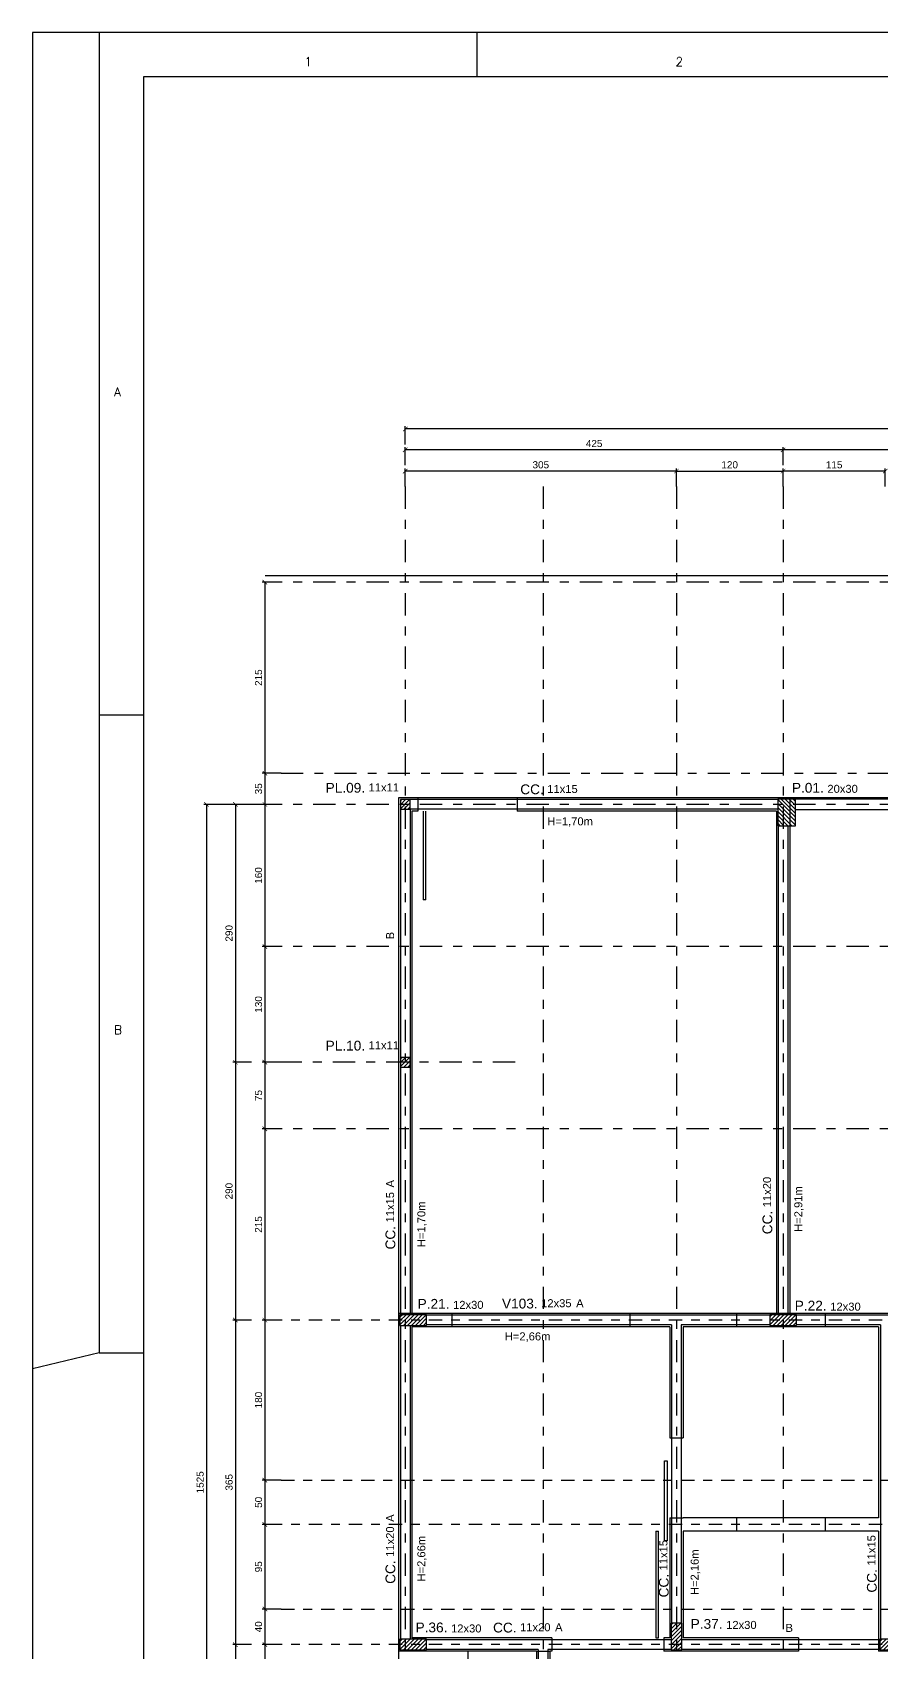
# Model space of a CAD drawing. Header units: millimetres. Extents: x 3659 to 4048, y 1324 to 1399.
# Drawn here: x 3740.46 to 3750.01, y 1372.43 to 1390.65 of the extents above; entities that cross this region are included whole.
import ezdxf
from ezdxf.enums import TextEntityAlignment as Align

# ---------------------------------------------------------------- set-up
doc = ezdxf.new("R2010")
doc.units = ezdxf.units.MM
doc.linetypes.add('CENTER', pattern=[2, 1.25, -0.25, 0.25, -0.25])
doc.linetypes.add('DASHDOT', pattern=[1, 0.5, -0.25, 0, -0.25])
for name, color, linetype in [('eixo', 1, 'CENTER'), ('Forma', 2, 'Continuous'), ('Hachura', 1, 'Continuous'), ('MATRIZ', 8, 'Continuous'), ('Moldura', 2, 'Continuous'), ('PILAR', 5, 'Continuous'), ('Textos', 7, 'Continuous')]:
    doc.layers.add(name, color=color, linetype=linetype)
doc.styles.add('maloca 1', font='romans.shx')
doc.styles.add('ROMANS', font='arial.ttf')
doc.dimstyles.new('ESC-50JR', dxfattribs={"dimtxt": 0.1, "dimasz": 0.05, "dimexe": 0.03, "dimexo": 0, "dimgap": 0.03, "dimtad": 1, "dimlfac": 100, "dimdsep": 46, "dimtxsty": 'ROMANS', "dimblk1": 'DOTSMALL', "dimblk2": 'DOTSMALL', "dimsah": 1, "dimcen": 0.09, "dimclrd": 1, "dimclre": 1, "dimclrt": 2, "dimadec": 0, "dimazin": 0, "dimtfac": 1, "dimtdec": 4, "dimtmove": 0, "dimatfit": 3, "dimldrblk": 'DOTSMALL', "dimfxl": 0, "dimtolj": 1, "dimtzin": 0, "dimarcsym": 0})

# ---------------------------------------------------------------- blocks, each defined once
blk = doc.blocks.new('_ArchTick')
at = {"color": 0, "linetype": 'ByBlock', "const_width": 0.15}
blk.add_lwpolyline([(-0.5, -0.5), (0.5, 0.5)], dxfattribs=at)
blk = doc.blocks.new('*D137')
at = {"color": 1, "lineweight": -2, "transparency": 16777216}
for p, q in [((3744.653, 1385.541), (3744.653, 1385.744)), ((3747.703, 1385.714), (3744.653, 1385.714)), ((3747.703, 1385.541), (3747.703, 1385.744))]:
    blk.add_line(p, q, dxfattribs=at)
at = {"layer": 'DEFPOINTS', "color": 0, "transparency": 16777216}
for p in [(3744.653, 1385.714), (3744.653, 1385.541), (3747.703, 1385.541)]:
    blk.add_point(p, dxfattribs=at)
at = {"color": 1, "lineweight": -2, "transparency": 16777216, "xscale": 0.05, "yscale": 0.05, "zscale": 0.05, "rotation": 180}
blk.add_blockref('_ArchTick', (3744.653, 1385.714), dxfattribs=at)
at = {"color": 1, "lineweight": -2, "transparency": 16777216, "xscale": 0.05, "yscale": 0.05, "zscale": 0.05}
blk.add_blockref('_ArchTick', (3747.703, 1385.714), dxfattribs=at)
at = {"color": 2, "transparency": 16777216, "insert": (3746.178, 1385.785), "char_height": 0.08, "attachment_point": 5, "style": 'ROMANS'}
blk.add_mtext('\\A1;305', dxfattribs=at)
blk = doc.blocks.new('_DOTSMALL')
at = {"color": 0, "linetype": 'ByBlock', "const_width": 0.5}
blk.add_lwpolyline([(-0.0625, 0, 1), (0.0625, 0, 1)], format="xyb", close=True, dxfattribs=at)
blk = doc.blocks.new('*D138')
at = {"color": 1, "lineweight": -2, "transparency": 16777216}
for p, q in [((3747.703, 1385.541), (3747.703, 1385.744)), ((3747.703, 1385.714), (3748.903, 1385.714)), ((3748.903, 1385.541), (3748.903, 1385.744))]:
    blk.add_line(p, q, dxfattribs=at)
at = {"layer": 'DEFPOINTS', "color": 0, "transparency": 16777216}
for p in [(3748.903, 1385.714), (3747.703, 1385.541), (3748.903, 1385.541)]:
    blk.add_point(p, dxfattribs=at)
at = {"color": 1, "lineweight": -2, "transparency": 16777216, "xscale": 0.05, "yscale": 0.05, "zscale": 0.05, "rotation": 180}
blk.add_blockref('_ArchTick', (3747.703, 1385.714), dxfattribs=at)
at = {"color": 1, "lineweight": -2, "transparency": 16777216, "xscale": 0.05, "yscale": 0.05, "zscale": 0.05}
blk.add_blockref('_ArchTick', (3748.903, 1385.714), dxfattribs=at)
at = {"color": 2, "transparency": 16777216, "insert": (3748.303, 1385.785), "char_height": 0.08, "attachment_point": 5, "style": 'ROMANS'}
blk.add_mtext('\\A1;120', dxfattribs=at)
blk = doc.blocks.new('*D139')
at = {"color": 1, "lineweight": -2, "transparency": 16777216}
for p, q in [((3748.903, 1385.541), (3748.903, 1385.744)), ((3750.053, 1385.714), (3748.903, 1385.714)), ((3750.053, 1385.541), (3750.053, 1385.744))]:
    blk.add_line(p, q, dxfattribs=at)
at = {"layer": 'DEFPOINTS', "color": 0, "transparency": 16777216}
for p in [(3748.903, 1385.714), (3748.903, 1385.541), (3750.053, 1385.541)]:
    blk.add_point(p, dxfattribs=at)
at = {"color": 1, "lineweight": -2, "transparency": 16777216, "xscale": 0.05, "yscale": 0.05, "zscale": 0.05, "rotation": 180}
blk.add_blockref('_ArchTick', (3748.903, 1385.714), dxfattribs=at)
at = {"color": 1, "lineweight": -2, "transparency": 16777216, "xscale": 0.05, "yscale": 0.05, "zscale": 0.05}
blk.add_blockref('_ArchTick', (3750.053, 1385.714), dxfattribs=at)
at = {"color": 2, "transparency": 16777216, "insert": (3749.478, 1385.785), "char_height": 0.08, "attachment_point": 5, "style": 'ROMANS'}
blk.add_mtext('\\A1;115', dxfattribs=at)
blk = doc.blocks.new('*D156')
at = {"color": 1, "lineweight": -2, "transparency": 16777216}
for p, q in [((3743.256, 1384.466), (3743.044, 1384.466)), ((3743.074, 1384.466), (3743.074, 1382.316)), ((3743.256, 1382.316), (3743.044, 1382.316))]:
    blk.add_line(p, q, dxfattribs=at)
at = {"layer": 'DEFPOINTS', "color": 0, "transparency": 16777216}
for p in [(3743.256, 1384.466), (3743.074, 1382.316), (3743.256, 1382.316)]:
    blk.add_point(p, dxfattribs=at)
at = {"color": 1, "lineweight": -2, "transparency": 16777216, "xscale": 0.05, "yscale": 0.05, "zscale": 0.05}
for p, rotation in [((3743.074, 1384.466), 90), ((3743.074, 1382.316), 270)]:
    blk.add_blockref('_ArchTick', p, dxfattribs=dict(at, rotation=rotation))
at = {"color": 2, "transparency": 16777216, "insert": (3743.003, 1383.391), "char_height": 0.08, "attachment_point": 5, "rotation": 90, "style": 'ROMANS'}
blk.add_mtext('\\A1;215', dxfattribs=at)
blk = doc.blocks.new('*D157')
at = {"color": 1, "lineweight": -2, "transparency": 16777216}
for p, q in [((3743.256, 1382.316), (3743.044, 1382.316)), ((3743.074, 1382.316), (3743.074, 1381.966)), ((3743.256, 1381.966), (3743.044, 1381.966))]:
    blk.add_line(p, q, dxfattribs=at)
at = {"layer": 'DEFPOINTS', "color": 0, "transparency": 16777216}
for p in [(3743.256, 1382.316), (3743.074, 1381.966), (3743.256, 1381.966)]:
    blk.add_point(p, dxfattribs=at)
at = {"color": 1, "lineweight": -2, "transparency": 16777216, "xscale": 0.05, "yscale": 0.05, "zscale": 0.05}
for p, rotation in [((3743.074, 1382.316), 90), ((3743.074, 1381.966), 270)]:
    blk.add_blockref('_ArchTick', p, dxfattribs=dict(at, rotation=rotation))
at = {"color": 2, "transparency": 16777216, "insert": (3743.003, 1382.141), "char_height": 0.08, "attachment_point": 5, "rotation": 90, "style": 'ROMANS'}
blk.add_mtext('\\A1;35', dxfattribs=at)
blk = doc.blocks.new('*D117')
at = {"color": 1, "lineweight": -2, "transparency": 16777216}
for p, q in [((3743.256, 1379.066), (3743.044, 1379.066)), ((3743.074, 1379.066), (3743.074, 1378.316)), ((3743.256, 1378.316), (3743.044, 1378.316))]:
    blk.add_line(p, q, dxfattribs=at)
at = {"layer": 'DEFPOINTS', "color": 0, "transparency": 16777216}
for p in [(3743.256, 1379.066), (3743.074, 1378.316), (3743.256, 1378.316)]:
    blk.add_point(p, dxfattribs=at)
at = {"color": 1, "lineweight": -2, "transparency": 16777216, "xscale": 0.05, "yscale": 0.05, "zscale": 0.05}
for p, rotation in [((3743.074, 1379.066), 90), ((3743.074, 1378.316), 270)]:
    blk.add_blockref('_ArchTick', p, dxfattribs=dict(at, rotation=rotation))
at = {"color": 2, "transparency": 16777216, "insert": (3743.003, 1378.691), "char_height": 0.08, "attachment_point": 5, "rotation": 90, "style": 'ROMANS'}
blk.add_mtext('\\A1;75', dxfattribs=at)
blk = doc.blocks.new('*D118')
at = {"color": 1, "lineweight": -2, "transparency": 16777216}
for p, q in [((3743.256, 1378.316), (3743.044, 1378.316)), ((3743.074, 1378.316), (3743.074, 1376.166)), ((3743.256, 1376.166), (3743.044, 1376.166))]:
    blk.add_line(p, q, dxfattribs=at)
at = {"layer": 'DEFPOINTS', "color": 0, "transparency": 16777216}
for p in [(3743.256, 1378.316), (3743.074, 1376.166), (3743.256, 1376.166)]:
    blk.add_point(p, dxfattribs=at)
at = {"color": 1, "lineweight": -2, "transparency": 16777216, "xscale": 0.05, "yscale": 0.05, "zscale": 0.05}
for p, rotation in [((3743.074, 1378.316), 90), ((3743.074, 1376.166), 270)]:
    blk.add_blockref('_ArchTick', p, dxfattribs=dict(at, rotation=rotation))
at = {"color": 2, "transparency": 16777216, "insert": (3743.003, 1377.241), "char_height": 0.08, "attachment_point": 5, "rotation": 90, "style": 'ROMANS'}
blk.add_mtext('\\A1;215', dxfattribs=at)
blk = doc.blocks.new('*D119')
at = {"color": 1, "lineweight": -2, "transparency": 16777216}
for p, q in [((3743.256, 1374.366), (3743.044, 1374.366)), ((3743.074, 1374.366), (3743.074, 1373.866)), ((3743.256, 1373.866), (3743.044, 1373.866))]:
    blk.add_line(p, q, dxfattribs=at)
at = {"layer": 'DEFPOINTS', "color": 0, "transparency": 16777216}
for p in [(3743.256, 1374.366), (3743.074, 1373.866), (3743.256, 1373.866)]:
    blk.add_point(p, dxfattribs=at)
at = {"color": 1, "lineweight": -2, "transparency": 16777216, "xscale": 0.05, "yscale": 0.05, "zscale": 0.05}
for p, rotation in [((3743.074, 1374.366), 90), ((3743.074, 1373.866), 270)]:
    blk.add_blockref('_ArchTick', p, dxfattribs=dict(at, rotation=rotation))
at = {"color": 2, "transparency": 16777216, "insert": (3743.003, 1374.116), "char_height": 0.08, "attachment_point": 5, "rotation": 90, "style": 'ROMANS'}
blk.add_mtext('\\A1;50', dxfattribs=at)
blk = doc.blocks.new('*D120')
at = {"color": 1, "lineweight": -2, "transparency": 16777216}
for p, q in [((3743.256, 1373.866), (3743.044, 1373.866)), ((3743.074, 1373.866), (3743.074, 1372.916)), ((3743.256, 1372.916), (3743.044, 1372.916))]:
    blk.add_line(p, q, dxfattribs=at)
at = {"layer": 'DEFPOINTS', "color": 0, "transparency": 16777216}
for p in [(3743.256, 1373.866), (3743.074, 1372.916), (3743.256, 1372.916)]:
    blk.add_point(p, dxfattribs=at)
at = {"color": 1, "lineweight": -2, "transparency": 16777216, "xscale": 0.05, "yscale": 0.05, "zscale": 0.05}
for p, rotation in [((3743.074, 1373.866), 90), ((3743.074, 1372.916), 270)]:
    blk.add_blockref('_ArchTick', p, dxfattribs=dict(at, rotation=rotation))
at = {"color": 2, "transparency": 16777216, "insert": (3743.003, 1373.391), "char_height": 0.08, "attachment_point": 5, "rotation": 90, "style": 'ROMANS'}
blk.add_mtext('\\A1;95', dxfattribs=at)
blk = doc.blocks.new('*D121')
at = {"color": 1, "lineweight": -2, "transparency": 16777216}
for p, q in [((3743.256, 1372.916), (3743.044, 1372.916)), ((3743.074, 1372.916), (3743.074, 1372.516)), ((3743.256, 1372.516), (3743.044, 1372.516))]:
    blk.add_line(p, q, dxfattribs=at)
at = {"layer": 'DEFPOINTS', "color": 0, "transparency": 16777216}
for p in [(3743.256, 1372.916), (3743.074, 1372.516), (3743.256, 1372.516)]:
    blk.add_point(p, dxfattribs=at)
at = {"color": 1, "lineweight": -2, "transparency": 16777216, "xscale": 0.05, "yscale": 0.05, "zscale": 0.05}
for p, rotation in [((3743.074, 1372.916), 90), ((3743.074, 1372.516), 270)]:
    blk.add_blockref('_ArchTick', p, dxfattribs=dict(at, rotation=rotation))
at = {"color": 2, "transparency": 16777216, "insert": (3743.003, 1372.716), "char_height": 0.08, "attachment_point": 5, "rotation": 90, "style": 'ROMANS'}
blk.add_mtext('\\A1;40', dxfattribs=at)
blk = doc.blocks.new('*D135')
at = {"color": 1, "lineweight": -2, "transparency": 16777216}
for p, q in [((3743.256, 1376.166), (3743.044, 1376.166)), ((3743.074, 1376.166), (3743.074, 1374.366)), ((3743.256, 1374.366), (3743.044, 1374.366))]:
    blk.add_line(p, q, dxfattribs=at)
at = {"layer": 'DEFPOINTS', "color": 0, "transparency": 16777216}
for p in [(3743.256, 1376.166), (3743.074, 1374.366), (3743.256, 1374.366)]:
    blk.add_point(p, dxfattribs=at)
at = {"color": 1, "lineweight": -2, "transparency": 16777216, "xscale": 0.05, "yscale": 0.05, "zscale": 0.05}
for p, rotation in [((3743.074, 1376.166), 90), ((3743.074, 1374.366), 270)]:
    blk.add_blockref('_ArchTick', p, dxfattribs=dict(at, rotation=rotation))
at = {"color": 2, "transparency": 16777216, "insert": (3743.003, 1375.266), "char_height": 0.08, "attachment_point": 5, "rotation": 90, "style": 'ROMANS'}
blk.add_mtext('\\A1;180', dxfattribs=at)
blk = doc.blocks.new('*D136')
at = {"color": 1, "lineweight": -2, "transparency": 16777216}
for p, q in [((3743.256, 1381.966), (3743.044, 1381.966)), ((3743.074, 1381.966), (3743.074, 1380.366)), ((3743.256, 1380.366), (3743.044, 1380.366))]:
    blk.add_line(p, q, dxfattribs=at)
at = {"layer": 'DEFPOINTS', "color": 0, "transparency": 16777216}
for p in [(3743.256, 1381.966), (3743.074, 1380.366), (3743.256, 1380.366)]:
    blk.add_point(p, dxfattribs=at)
at = {"color": 1, "lineweight": -2, "transparency": 16777216, "xscale": 0.05, "yscale": 0.05, "zscale": 0.05}
for p, rotation in [((3743.074, 1381.966), 90), ((3743.074, 1380.366), 270)]:
    blk.add_blockref('_ArchTick', p, dxfattribs=dict(at, rotation=rotation))
at = {"color": 2, "transparency": 16777216, "insert": (3743.003, 1381.166), "char_height": 0.08, "attachment_point": 5, "rotation": 90, "style": 'ROMANS'}
blk.add_mtext('\\A1;160', dxfattribs=at)
blk = doc.blocks.new('*D159')
at = {"color": 1, "lineweight": -2, "transparency": 16777216}
for p, q in [((3743.256, 1380.366), (3743.044, 1380.366)), ((3743.074, 1380.366), (3743.074, 1379.066)), ((3743.256, 1379.066), (3743.044, 1379.066))]:
    blk.add_line(p, q, dxfattribs=at)
at = {"layer": 'DEFPOINTS', "color": 0, "transparency": 16777216}
for p in [(3743.256, 1380.366), (3743.074, 1379.066), (3743.256, 1379.066)]:
    blk.add_point(p, dxfattribs=at)
at = {"color": 1, "lineweight": -2, "transparency": 16777216, "xscale": 0.05, "yscale": 0.05, "zscale": 0.05}
for p, rotation in [((3743.074, 1380.366), 90), ((3743.074, 1379.066), 270)]:
    blk.add_blockref('_ArchTick', p, dxfattribs=dict(at, rotation=rotation))
at = {"color": 2, "transparency": 16777216, "insert": (3743.003, 1379.716), "char_height": 0.08, "attachment_point": 5, "rotation": 90, "style": 'ROMANS'}
blk.add_mtext('\\A1;130', dxfattribs=at)
blk = doc.blocks.new('*D183')
at = {"color": 1, "lineweight": -2, "transparency": 16777216}
for p, q in [((3743.256, 1372.516), (3743.044, 1372.516)), ((3743.074, 1372.516), (3743.074, 1371.446)), ((3743.256, 1371.446), (3743.044, 1371.446))]:
    blk.add_line(p, q, dxfattribs=at)
at = {"layer": 'DEFPOINTS', "color": 0, "transparency": 16777216}
for p in [(3743.256, 1372.516), (3743.074, 1371.446), (3743.256, 1371.446)]:
    blk.add_point(p, dxfattribs=at)
at = {"color": 1, "lineweight": -2, "transparency": 16777216, "xscale": 0.05, "yscale": 0.05, "zscale": 0.05}
for p, rotation in [((3743.074, 1372.516), 90), ((3743.074, 1371.446), 270)]:
    blk.add_blockref('_ArchTick', p, dxfattribs=dict(at, rotation=rotation))
at = {"color": 2, "transparency": 16777216, "insert": (3743.003, 1371.981), "char_height": 0.08, "attachment_point": 5, "rotation": 90, "style": 'ROMANS'}
blk.add_mtext('\\A1;107', dxfattribs=at)
blk = doc.blocks.new('*D169')
at = {"color": 1, "lineweight": -2, "transparency": 16777216}
for p, q in [((3744.653, 1385.78), (3744.653, 1385.983)), ((3748.903, 1385.953), (3744.653, 1385.953)), ((3748.903, 1385.78), (3748.903, 1385.983))]:
    blk.add_line(p, q, dxfattribs=at)
at = {"layer": 'DEFPOINTS', "color": 0, "transparency": 16777216}
for p in [(3744.653, 1385.953), (3744.653, 1385.78), (3748.903, 1385.78)]:
    blk.add_point(p, dxfattribs=at)
at = {"color": 1, "lineweight": -2, "transparency": 16777216, "xscale": 0.05, "yscale": 0.05, "zscale": 0.05, "rotation": 180}
blk.add_blockref('_ArchTick', (3744.653, 1385.953), dxfattribs=at)
at = {"color": 1, "lineweight": -2, "transparency": 16777216, "xscale": 0.05, "yscale": 0.05, "zscale": 0.05}
blk.add_blockref('_ArchTick', (3748.903, 1385.953), dxfattribs=at)
at = {"color": 2, "transparency": 16777216, "insert": (3746.778, 1386.024), "char_height": 0.08, "attachment_point": 5, "style": 'ROMANS'}
blk.add_mtext('\\A1;425', dxfattribs=at)
blk = doc.blocks.new('*D170')
at = {"color": 1, "lineweight": -2, "transparency": 16777216}
for p, q in [((3748.903, 1385.78), (3748.903, 1385.983)), ((3756.053, 1385.953), (3748.903, 1385.953)), ((3756.053, 1385.78), (3756.053, 1385.983))]:
    blk.add_line(p, q, dxfattribs=at)
at = {"layer": 'DEFPOINTS', "color": 0, "transparency": 16777216}
for p in [(3748.903, 1385.953), (3748.903, 1385.78), (3756.053, 1385.78)]:
    blk.add_point(p, dxfattribs=at)
at = {"color": 1, "lineweight": -2, "transparency": 16777216, "xscale": 0.05, "yscale": 0.05, "zscale": 0.05, "rotation": 180}
blk.add_blockref('_ArchTick', (3748.903, 1385.953), dxfattribs=at)
at = {"color": 1, "lineweight": -2, "transparency": 16777216, "xscale": 0.05, "yscale": 0.05, "zscale": 0.05}
blk.add_blockref('_ArchTick', (3756.053, 1385.953), dxfattribs=at)
at = {"color": 2, "transparency": 16777216, "insert": (3752.478, 1386.024), "char_height": 0.08, "attachment_point": 5, "style": 'ROMANS'}
blk.add_mtext('\\A1;715', dxfattribs=at)
blk = doc.blocks.new('*D162')
at = {"color": 1, "lineweight": -2, "transparency": 16777216}
for p, q in [((3744.653, 1386.015), (3744.653, 1386.218)), ((3789.303, 1386.015), (3789.303, 1386.218)), ((3789.303, 1386.188), (3744.653, 1386.188))]:
    blk.add_line(p, q, dxfattribs=at)
at = {"layer": 'DEFPOINTS', "color": 0, "transparency": 16777216}
for p in [(3744.653, 1386.188), (3744.653, 1386.015), (3789.303, 1386.015)]:
    blk.add_point(p, dxfattribs=at)
at = {"color": 1, "lineweight": -2, "transparency": 16777216, "xscale": 0.05, "yscale": 0.05, "zscale": 0.05, "rotation": 180}
blk.add_blockref('_ArchTick', (3744.653, 1386.188), dxfattribs=at)
at = {"color": 1, "lineweight": -2, "transparency": 16777216, "xscale": 0.05, "yscale": 0.05, "zscale": 0.05}
blk.add_blockref('_ArchTick', (3789.303, 1386.188), dxfattribs=at)
at = {"color": 2, "transparency": 16777216, "insert": (3766.978, 1386.259), "char_height": 0.08, "attachment_point": 5, "style": 'ROMANS'}
blk.add_mtext('\\A1;4465', dxfattribs=at)
blk = doc.blocks.new('*D163')
at = {"color": 1, "lineweight": -2, "transparency": 16777216}
for p, q in [((3742.924, 1379.066), (3742.712, 1379.066)), ((3742.742, 1379.066), (3742.742, 1376.166)), ((3742.924, 1376.166), (3742.712, 1376.166))]:
    blk.add_line(p, q, dxfattribs=at)
at = {"layer": 'DEFPOINTS', "color": 0, "transparency": 16777216}
for p in [(3742.924, 1379.066), (3742.742, 1376.166), (3742.924, 1376.166)]:
    blk.add_point(p, dxfattribs=at)
at = {"color": 1, "lineweight": -2, "transparency": 16777216, "xscale": 0.05, "yscale": 0.05, "zscale": 0.05}
for p, rotation in [((3742.742, 1379.066), 90), ((3742.742, 1376.166), 270)]:
    blk.add_blockref('_ArchTick', p, dxfattribs=dict(at, rotation=rotation))
at = {"color": 2, "transparency": 16777216, "insert": (3742.671, 1377.616), "char_height": 0.08, "attachment_point": 5, "rotation": 90, "style": 'ROMANS'}
blk.add_mtext('\\A1;290', dxfattribs=at)
blk = doc.blocks.new('*D164')
at = {"color": 1, "lineweight": -2, "transparency": 16777216}
for p, q in [((3742.924, 1376.166), (3742.712, 1376.166)), ((3742.742, 1376.166), (3742.742, 1372.516)), ((3742.924, 1372.516), (3742.712, 1372.516))]:
    blk.add_line(p, q, dxfattribs=at)
at = {"layer": 'DEFPOINTS', "color": 0, "transparency": 16777216}
for p in [(3742.924, 1376.166), (3742.742, 1372.516), (3742.924, 1372.516)]:
    blk.add_point(p, dxfattribs=at)
at = {"color": 1, "lineweight": -2, "transparency": 16777216, "xscale": 0.05, "yscale": 0.05, "zscale": 0.05}
for p, rotation in [((3742.742, 1376.166), 90), ((3742.742, 1372.516), 270)]:
    blk.add_blockref('_ArchTick', p, dxfattribs=dict(at, rotation=rotation))
at = {"color": 2, "transparency": 16777216, "insert": (3742.671, 1374.341), "char_height": 0.08, "attachment_point": 5, "rotation": 90, "style": 'ROMANS'}
blk.add_mtext('\\A1;365', dxfattribs=at)
blk = doc.blocks.new('*D166')
at = {"color": 1, "lineweight": -2, "transparency": 16777216}
for p, q in [((3743.044, 1381.966), (3742.712, 1381.966)), ((3742.742, 1381.966), (3742.742, 1379.066)), ((3742.924, 1379.066), (3742.712, 1379.066))]:
    blk.add_line(p, q, dxfattribs=at)
at = {"layer": 'DEFPOINTS', "color": 0, "transparency": 16777216}
for p in [(3743.044, 1381.966), (3742.742, 1379.066), (3742.924, 1379.066)]:
    blk.add_point(p, dxfattribs=at)
at = {"color": 1, "lineweight": -2, "transparency": 16777216, "xscale": 0.05, "yscale": 0.05, "zscale": 0.05}
for p, rotation in [((3742.742, 1381.966), 90), ((3742.742, 1379.066), 270)]:
    blk.add_blockref('_ArchTick', p, dxfattribs=dict(at, rotation=rotation))
at = {"color": 2, "transparency": 16777216, "insert": (3742.671, 1380.516), "char_height": 0.08, "attachment_point": 5, "rotation": 90, "style": 'ROMANS'}
blk.add_mtext('\\A1;290', dxfattribs=at)
blk = doc.blocks.new('*D167')
at = {"color": 1, "lineweight": -2, "transparency": 16777216}
for p, q in [((3742.924, 1372.516), (3742.712, 1372.516)), ((3742.742, 1372.516), (3742.742, 1370.366)), ((3742.924, 1370.366), (3742.712, 1370.366))]:
    blk.add_line(p, q, dxfattribs=at)
at = {"layer": 'DEFPOINTS', "color": 0, "transparency": 16777216}
for p in [(3742.924, 1372.516), (3742.742, 1370.366), (3742.924, 1370.366)]:
    blk.add_point(p, dxfattribs=at)
at = {"color": 1, "lineweight": -2, "transparency": 16777216, "xscale": 0.05, "yscale": 0.05, "zscale": 0.05}
for p, rotation in [((3742.742, 1372.516), 90), ((3742.742, 1370.366), 270)]:
    blk.add_blockref('_ArchTick', p, dxfattribs=dict(at, rotation=rotation))
at = {"color": 2, "transparency": 16777216, "insert": (3742.671, 1371.441), "char_height": 0.08, "attachment_point": 5, "rotation": 90, "style": 'ROMANS'}
blk.add_mtext('\\A1;215', dxfattribs=at)
blk = doc.blocks.new('*D184')
at = {"color": 1, "lineweight": -2, "transparency": 16777216}
for p, q in [((3742.712, 1381.966), (3742.387, 1381.966)), ((3742.417, 1381.966), (3742.417, 1366.716)), ((3742.719, 1366.716), (3742.387, 1366.716))]:
    blk.add_line(p, q, dxfattribs=at)
at = {"layer": 'DEFPOINTS', "color": 0, "transparency": 16777216}
for p in [(3742.712, 1381.966), (3742.417, 1366.716), (3742.719, 1366.716)]:
    blk.add_point(p, dxfattribs=at)
at = {"color": 1, "lineweight": -2, "transparency": 16777216, "xscale": 0.05, "yscale": 0.05, "zscale": 0.05}
for p, rotation in [((3742.417, 1381.966), 90), ((3742.417, 1366.716), 270)]:
    blk.add_blockref('_ArchTick', p, dxfattribs=dict(at, rotation=rotation))
at = {"color": 2, "transparency": 16777216, "insert": (3742.346, 1374.341), "char_height": 0.08, "attachment_point": 5, "rotation": 90, "style": 'ROMANS'}
blk.add_mtext('\\A1;1525', dxfattribs=at)

msp = doc.modelspace()

# ---------------------------------------------------------------- hatches: boundary and pattern name
at = {"layer": 'Hachura'}
h = msp.add_hatch(dxfattribs=at)
h.set_pattern_fill('LINE', color=1, scale=0.01, angle=405, style=0)
h.set_pattern_definition([(45, (103.118816, -14.27448), (-0.0224506403, 0.0224506403), [])])
h.paths.add_polyline_path([(3744.708315, 1382.020823), (3744.598315, 1382.020823), (3744.598315, 1381.910823), (3744.708315, 1381.910823)])
h = msp.add_hatch(dxfattribs=at)
h.set_pattern_fill('LINE', color=1, scale=0.01, angle=495, style=0)
h.set_pattern_definition([(135, (5145.138618, -2259.563675), (-0.0224506403, -0.0224506403), [])])
h.paths.add_polyline_path([(3748.843315, 1382.025823), (3748.843315, 1381.725823), (3749.043315, 1381.725823), (3749.043315, 1382.025823)])
h = msp.add_hatch(dxfattribs=at)
h.set_pattern_fill('LINE', color=1, scale=0.01, angle=405, style=0)
h.set_pattern_definition([(45, (103.118816, -17.17448), (-0.0224506403, 0.0224506403), [])])
h.paths.add_polyline_path([(3744.708315, 1379.120823), (3744.598315, 1379.120823), (3744.598315, 1379.010823), (3744.708315, 1379.010823)])
h = msp.add_hatch(dxfattribs=at)
h.set_pattern_fill('LINE', color=1, scale=0.01, angle=405, style=0)
h.set_pattern_definition([(45, (103.303816, -20.06948), (-0.0224506403, 0.0224506403), [])])
h.paths.add_polyline_path([(3744.893315, 1376.225823), (3744.593315, 1376.225823), (3744.593315, 1376.105823), (3744.893315, 1376.105823)])
h = msp.add_hatch(dxfattribs=at)
h.set_pattern_fill('LINE', color=1, scale=0.01, angle=405, style=0)
h.set_pattern_definition([(45, (107.463816, -20.06948), (-0.0224506403, 0.0224506403), [])])
h.paths.add_polyline_path([(3749.053315, 1376.225823), (3748.753315, 1376.225823), (3748.753315, 1376.105823), (3749.053315, 1376.105823)])
h = msp.add_hatch(dxfattribs=at)
h.set_pattern_fill('LINE', color=1, scale=0.01, angle=405, style=0)
h.set_pattern_definition([(45, (154.971348, -23.005075), (-0.0224506403, 0.0224506403), [])])
h.paths.add_polyline_path([(3747.643315, 1372.755823), (3747.643315, 1372.455823), (3747.763315, 1372.455823), (3747.763315, 1372.755823)])
h = msp.add_hatch(dxfattribs=at)
h.set_pattern_fill('LINE', color=1, scale=0.01, angle=405, style=0)
h.set_pattern_definition([(45, (103.303816, -23.71948), (-0.0224506403, 0.0224506403), [])])
h.paths.add_polyline_path([(3744.893315, 1372.575823), (3744.593315, 1372.575823), (3744.593315, 1372.455823), (3744.893315, 1372.455823)])
h = msp.add_hatch(dxfattribs=at)
h.set_pattern_fill('LINE', color=1, scale=0.01, angle=405, style=0)
h.set_pattern_definition([(45, (108.703816, -23.71948), (-0.0224506403, 0.0224506403), [])])
h.paths.add_polyline_path([(3750.293315, 1372.575823), (3749.993315, 1372.575823), (3749.993315, 1372.455823), (3750.293315, 1372.455823)])

# ---------------------------------------------------------------- linework, layer by layer
at = {"layer": 'eixo', "linetype": 'DASHDOT', "ltscale": 0.5}
for p, q in [((3744.653315, 1385.540823), (3744.653315, 1365.540823)), ((3746.203315, 1385.540823), (3746.203315, 1365.540823)), ((3747.703315, 1385.540823), (3747.703315, 1365.540823)), ((3748.903315, 1385.540823), (3748.903315, 1365.540823)), ((3804.468315, 1384.465823), (3743.256144, 1384.465823)), ((3743.256144, 1382.315823), (3804.468315, 1382.315823)), ((3804.468315, 1381.965823), (3743.256144, 1381.965823)), ((3804.468315, 1380.365823), (3743.256144, 1380.365823)), ((3745.888136, 1379.065823), (3743.256144, 1379.065823)), ((3804.468315, 1378.315823), (3743.256144, 1378.315823))]:
    msp.add_line(p, q, dxfattribs=at)
at = {"layer": 'eixo', "linetype": 'DASHDOT', "ltscale": 0.3}
for p, q in [((3804.468315, 1376.165823), (3743.256144, 1376.165823)), ((3743.256144, 1374.365823), (3804.468315, 1374.365823)), ((3804.468315, 1373.865823), (3743.256144, 1373.865823)), ((3743.256144, 1372.915823), (3804.468315, 1372.915823)), ((3804.468315, 1372.515823), (3743.256144, 1372.515823))]:
    msp.add_line(p, q, dxfattribs=at)
at = {"layer": 'Forma', "linetype": 'Continuous', "ltscale": 0.5}
for p, q in [((3744.598315, 1382.020823), (3744.598315, 1376.225823)), ((3748.843315, 1382.020823), (3744.598315, 1382.020823)), ((3755.998315, 1382.025823), (3748.958315, 1382.025823)), ((3744.708315, 1381.910823), (3744.708315, 1376.225823)), ((3748.848315, 1381.910823), (3744.708315, 1381.910823)), ((3755.993315, 1381.905823), (3749.043315, 1381.905823)), ((3748.848315, 1381.725823), (3748.848315, 1376.225823)), ((3748.958315, 1381.725823), (3748.958315, 1376.225823)), ((3748.753315, 1376.220823), (3744.893315, 1376.220823)), ((3752.903315, 1376.220823), (3749.053315, 1376.220823)), ((3744.598315, 1376.105823), (3744.598315, 1372.575823)), ((3744.708315, 1376.105823), (3744.708315, 1372.575823)), ((3747.648315, 1376.110823), (3744.893315, 1376.110823)), ((3747.648315, 1376.110823), (3747.648315, 1372.755823)), ((3748.753315, 1376.110823), (3747.758315, 1376.110823)), ((3747.758315, 1376.110823), (3747.758315, 1373.810823)), ((3749.998315, 1376.110823), (3749.053315, 1376.110823)), ((3749.998315, 1376.110823), (3749.998315, 1373.810823)), ((3747.758315, 1373.810823), (3747.758315, 1372.755823)), ((3749.998315, 1373.810823), (3749.998315, 1372.575823)), ((3747.643315, 1372.570823), (3744.893315, 1372.570823)), ((3749.993315, 1372.570823), (3747.763315, 1372.570823)), ((3746.148315, 1372.460823), (3744.893315, 1372.460823)), ((3746.148315, 1372.460823), (3746.148315, 1370.420823)), ((3747.643315, 1372.460823), (3746.258315, 1372.460823)), ((3746.258315, 1372.460823), (3746.258315, 1370.420823)), ((3749.993315, 1372.460823), (3747.763315, 1372.460823))]:
    msp.add_line(p, q, dxfattribs=at)
at = {"layer": 'MATRIZ'}
for p, q in [((3743.078315, 1384.540823), (3803.518315, 1384.540823)), ((3744.578315, 1382.040823), (3744.578315, 1366.790823)), ((3744.793315, 1382.040823), (3744.578315, 1382.040823)), ((3755.978315, 1382.040823), (3744.793315, 1382.040823)), ((3744.793315, 1382.040823), (3744.793315, 1381.890823)), ((3745.913315, 1382.040823), (3745.913315, 1381.890823)), ((3748.978315, 1382.040823), (3748.978315, 1376.240823)), ((3744.728315, 1381.890823), (3744.728315, 1376.240823)), ((3744.793315, 1381.890823), (3744.728315, 1381.890823)), ((3744.853315, 1381.890823), (3744.853315, 1380.890823)), ((3744.883315, 1380.890823), (3744.883315, 1381.890823)), ((3748.828315, 1381.890823), (3745.913315, 1381.890823)), ((3748.828315, 1381.890823), (3748.828315, 1376.240823)), ((3748.978315, 1381.890823), (3748.978315, 1376.240823)), ((3744.883315, 1380.890823), (3744.853315, 1380.890823)), ((3745.178315, 1376.240823), (3745.178315, 1376.090823)), ((3747.178315, 1376.240823), (3747.178315, 1376.090823)), ((3748.378315, 1376.240823), (3748.378315, 1376.090823)), ((3749.378315, 1376.240823), (3749.378315, 1376.090823)), ((3747.628315, 1376.090823), (3744.728315, 1376.090823)), ((3744.728315, 1376.090823), (3744.728315, 1372.590823)), ((3747.628315, 1376.090823), (3747.628315, 1374.840823)), ((3747.778315, 1376.090823), (3747.778315, 1374.840823)), ((3749.978315, 1376.090823), (3749.978315, 1373.940823)), ((3747.628315, 1374.840823), (3747.778315, 1374.840823)), ((3747.568315, 1374.58359), (3747.598315, 1374.58359)), ((3747.568315, 1373.68359), (3747.568315, 1374.58359)), ((3747.598315, 1374.58359), (3747.598315, 1373.68359)), ((3747.628315, 1373.940823), (3747.628315, 1372.590823)), ((3747.628315, 1373.940823), (3747.778315, 1373.940823)), ((3748.378315, 1373.940823), (3748.378315, 1373.790823)), ((3749.378315, 1373.940823), (3749.378315, 1373.790823)), ((3747.473315, 1373.790823), (3747.473315, 1372.590823)), ((3747.473315, 1373.790823), (3747.503315, 1373.790823)), ((3747.503315, 1372.590823), (3747.503315, 1373.790823)), ((3747.598315, 1373.68359), (3747.568315, 1373.68359)), ((3747.778315, 1373.790823), (3747.778315, 1372.590823)), ((3749.978315, 1373.790823), (3749.978315, 1372.440823)), ((3746.303315, 1372.590823), (3746.303315, 1372.440823)), ((3747.473315, 1372.590823), (3747.503315, 1372.590823)), ((3747.563315, 1372.590823), (3747.563315, 1372.440823)), ((3749.078315, 1372.590823), (3749.078315, 1372.440823)), ((3745.358315, 1372.440823), (3745.358315, 1370.440823)), ((3746.128315, 1372.440823), (3746.278315, 1372.440823))]:
    msp.add_line(p, q, dxfattribs=at)
at = {"layer": 'MATRIZ', "linetype": 'Continuous'}
for p, q in [((3755.978315, 1376.240823), (3744.578315, 1376.240823)), ((3749.978315, 1376.090823), (3747.778315, 1376.090823)), ((3749.978315, 1373.940823), (3747.778315, 1373.940823)), ((3749.978315, 1373.790823), (3747.778315, 1373.790823)), ((3746.303315, 1372.590823), (3744.728315, 1372.590823)), ((3747.628315, 1372.590823), (3747.563315, 1372.590823)), ((3749.078315, 1372.590823), (3747.778315, 1372.590823)), ((3746.128315, 1372.440823), (3744.578315, 1372.440823)), ((3746.128315, 1372.440823), (3746.128315, 1370.440823)), ((3746.303315, 1372.440823), (3746.278315, 1372.440823)), ((3746.278315, 1372.440823), (3746.278315, 1370.440823)), ((3749.078315, 1372.440823), (3747.563315, 1372.440823)), ((3754.893315, 1372.440823), (3749.978315, 1372.440823))]:
    msp.add_line(p, q, dxfattribs=at)
at = {"layer": 'Moldura', "color": 1}
for p, q in [((3745.458645, 1390.648453), (3745.458645, 1390.148453)), ((3741.208645, 1382.973453), (3741.708645, 1382.973453)), ((3741.208645, 1375.798453), (3741.708645, 1375.798453))]:
    msp.add_line(p, q, dxfattribs=at)
msp.add_lwpolyline([(3740.458645, 1360.948453), (3814.833645, 1360.948453), (3814.833645, 1390.648453), (3740.458645, 1390.648453)], close=True, dxfattribs=at)
msp.add_lwpolyline([(3741.208645, 1390.648453), (3741.208645, 1375.798453), (3740.458645, 1375.616468), (3740.458645, 1361.130438), (3741.208645, 1360.948453)], dxfattribs=at)
at = {"layer": 'Moldura', "color": 6}
msp.add_lwpolyline([(3741.708645, 1361.448453), (3814.333645, 1361.448453), (3814.333645, 1390.148453), (3741.708645, 1390.148453)], close=True, dxfattribs=at)
at = {"layer": 'PILAR'}
for points in [[(3744.598315, 1381.910823), (3744.708315, 1381.910823), (3744.708315, 1382.020823), (3744.598315, 1382.020823)], [(3749.043315, 1382.025823), (3748.843315, 1382.025823), (3748.843315, 1381.725823), (3749.043315, 1381.725823)], [(3744.598315, 1379.010823), (3744.708315, 1379.010823), (3744.708315, 1379.120823), (3744.598315, 1379.120823)], [(3744.593315, 1376.105823), (3744.893315, 1376.105823), (3744.893315, 1376.225823), (3744.593315, 1376.225823)], [(3748.753315, 1376.105823), (3749.053315, 1376.105823), (3749.053315, 1376.225823), (3748.753315, 1376.225823)], [(3747.763315, 1372.455823), (3747.763315, 1372.755823), (3747.643315, 1372.755823), (3747.643315, 1372.455823)], [(3744.593315, 1372.455823), (3744.893315, 1372.455823), (3744.893315, 1372.575823), (3744.593315, 1372.575823)], [(3749.993315, 1372.455823), (3750.293315, 1372.455823), (3750.293315, 1372.575823), (3749.993315, 1372.575823)]]:
    msp.add_lwpolyline(points, close=True, dxfattribs=at)

# ---------------------------------------------------------------- texts
at = {"layer": 'Moldura', "color": 1, "style": 'maloca 1'}
for s, p in [('1', (3743.519146, 1390.269657)), ('2', (3747.693624, 1390.269657)), ('A', (3741.376556, 1386.555529)), ('B', (3741.376556, 1379.380529))]:
    msp.add_text(s, height=0.1, dxfattribs=at).set_placement(p)
at = {"layer": 'Textos', "color": 3, "style": 'ROMANS'}
for s, p in [('PL.09.', (3744.201367, 1382.097436)), ('CC.', (3746.211613, 1382.080263)), ('P.01.', (3749.361612, 1382.097436)), ('PL.10.', (3744.201367, 1379.197436)), ('P.21.', (3745.150673, 1376.293451)), ('V103.', (3746.142678, 1376.296351)), ('P.22.', (3749.393745, 1376.273334)), ('P.36.', (3745.127782, 1372.653883)), ('CC.', (3745.905591, 1372.651902)), ('P.37.', (3748.222849, 1372.69345))]:
    msp.add_text(s, height=0.11, dxfattribs=at).set_placement(p, align=Align.RIGHT)
at = {"layer": 'Textos', "color": 2, "style": 'ROMANS'}
for s, p in [('11x11', (3744.240544, 1382.111362)), ('20x30', (3749.402144, 1382.095923)), ('11x15', (3746.25079, 1382.09419)), ('H=1,70m', (3746.25079, 1381.730197)), ('11x11', (3744.240544, 1379.211362)), ('12x30', (3745.191204, 1376.291937)), ('12x35', (3746.181855, 1376.310278)), ('A', (3746.57561, 1376.310278)), ('12x30', (3749.434276, 1376.27182)), ('H=2,66m', (3745.772742, 1375.937264)), ('12x30', (3745.168314, 1372.652369)), ('11x20', (3745.944768, 1372.665828)), ('A', (3746.338522, 1372.665828)), ('12x30', (3748.26338, 1372.691936)), ('B', (3748.931169, 1372.658548))]:
    msp.add_text(s, height=0.09, dxfattribs=at).set_placement(p)
for s, p in [('B', (3744.527288, 1380.448032)), ('A', (3744.527288, 1377.657175)), ('11x20', (3748.768182, 1377.434638)), ('H=2,91m', (3749.119843, 1377.157399)), ('11x15', (3744.527288, 1377.263421)), ('H=1,70m', (3744.878949, 1376.986181)), ('11x20', (3744.527288, 1373.502656)), ('A', (3744.527288, 1373.89641)), ('H=2,66m', (3744.878949, 1373.225416)), ('11x15', (3747.602534, 1373.349931)), ('11x15', (3749.943234, 1373.404147)), ('H=2,16m', (3747.954195, 1373.072692))]:
    msp.add_text(s, height=0.09, rotation=90, dxfattribs=at).set_placement(p)
at = {"layer": 'Textos', "color": 3, "style": 'ROMANS'}
for p in [(3748.782109, 1377.395462), (3744.541214, 1377.224244), (3744.541214, 1373.463479), (3747.616461, 1373.310754), (3749.957161, 1373.36497)]:
    msp.add_text('CC.', height=0.11, rotation=90, dxfattribs=at).set_placement(p, align=Align.RIGHT)

# ---------------------------------------------------------------- dimensions: what is measured, and where the dimension line sits
for base, p1, p2, picture, middle in [((3744.653315, 1386.188342), (3789.303315, 1386.014989), (3744.653315, 1386.014989), '*D162', (3766.978315, 1386.259188)), ((3744.653315, 1385.9529), (3748.903315, 1385.779547), (3744.653315, 1385.779547), '*D169', (3746.778315, 1386.023746)), ((3748.903315, 1385.9529), (3756.053315, 1385.779547), (3748.903315, 1385.779547), '*D170', (3752.478315, 1386.023746)), ((3744.653315, 1385.714176), (3747.703315, 1385.540823), (3744.653315, 1385.540823), '*D137', (3746.178315, 1385.785049)), ((3748.903315, 1385.714176), (3747.703315, 1385.540823), (3748.903315, 1385.540823), '*D138', (3748.303315, 1385.785022)), ((3748.903315, 1385.714176), (3750.053315, 1385.540823), (3748.903315, 1385.540823), '*D139', (3749.478315, 1385.785022))]:
    dim = msp.add_linear_dim(base=base, p1=p1, p2=p2, dimstyle='ESC-50JR', override={"dimtxt": 0.08, "dimdec": 1, "dimblk1": 'ArchTick', "dimblk2": 'ArchTick', "dimtmove": 1, "dimfxl": 0.18})
    dim.commit()
    dim.dimension.update_dxf_attribs({"geometry": picture, "text_midpoint": middle})
for base, p1, p2, picture, middle in [((3743.074073, 1382.315823), (3743.256144, 1384.465823), (3743.256144, 1382.315823), '*D156', (3743.003227, 1383.390823)), ((3743.074073, 1381.965823), (3743.256144, 1382.315823), (3743.256144, 1381.965823), '*D157', (3743.0032, 1382.140823)), ((3742.416876, 1366.715823), (3742.711976, 1381.965823), (3742.718973, 1366.715823), '*D184', (3742.346031, 1374.340823)), ((3742.741976, 1379.065823), (3743.044073, 1381.965823), (3742.924047, 1379.065823), '*D166', (3742.67113, 1380.515823)), ((3743.074073, 1380.365823), (3743.256144, 1381.965823), (3743.256144, 1380.365823), '*D136', (3743.003227, 1381.165823)), ((3743.074073, 1379.065823), (3743.256144, 1380.365823), (3743.256144, 1379.065823), '*D159', (3743.0032, 1379.715823)), ((3742.741976, 1376.165823), (3742.924047, 1379.065823), (3742.924047, 1376.165823), '*D163', (3742.67113, 1377.615823)), ((3743.074073, 1378.315823), (3743.256144, 1379.065823), (3743.256144, 1378.315823), '*D117', (3743.003391, 1378.690823)), ((3743.074073, 1376.165823), (3743.256144, 1378.315823), (3743.256144, 1376.165823), '*D118', (3743.003227, 1377.240823)), ((3742.741976, 1372.515823), (3742.924047, 1376.165823), (3742.924047, 1372.515823), '*D164', (3742.671103, 1374.340823)), ((3743.074073, 1374.365823), (3743.256144, 1376.165823), (3743.256144, 1374.365823), '*D135', (3743.003227, 1375.265823)), ((3743.074073, 1373.865823), (3743.256144, 1374.365823), (3743.256144, 1373.865823), '*D119', (3743.003227, 1374.115823)), ((3743.074073, 1372.915823), (3743.256144, 1373.865823), (3743.256144, 1372.915823), '*D120', (3743.003227, 1373.390823)), ((3743.074073, 1372.515823), (3743.256144, 1372.915823), (3743.256144, 1372.515823), '*D121', (3743.003227, 1372.715823)), ((3742.741976, 1370.365823), (3742.924047, 1372.515823), (3742.924047, 1370.365823), '*D167', (3742.67113, 1371.440823)), ((3743.074073, 1371.445823), (3743.256144, 1372.515823), (3743.256144, 1371.445823), '*D183', (3743.003227, 1371.980823))]:
    dim = msp.add_linear_dim(base=base, p1=p1, p2=p2, angle=90, dimstyle='ESC-50JR', override={"dimtxt": 0.08, "dimdec": 1, "dimblk1": 'ArchTick', "dimblk2": 'ArchTick', "dimtmove": 1, "dimfxl": 0.18})
    dim.commit()
    dim.dimension.update_dxf_attribs({"geometry": picture, "text_midpoint": middle})

doc.saveas('drawing.dxf')
